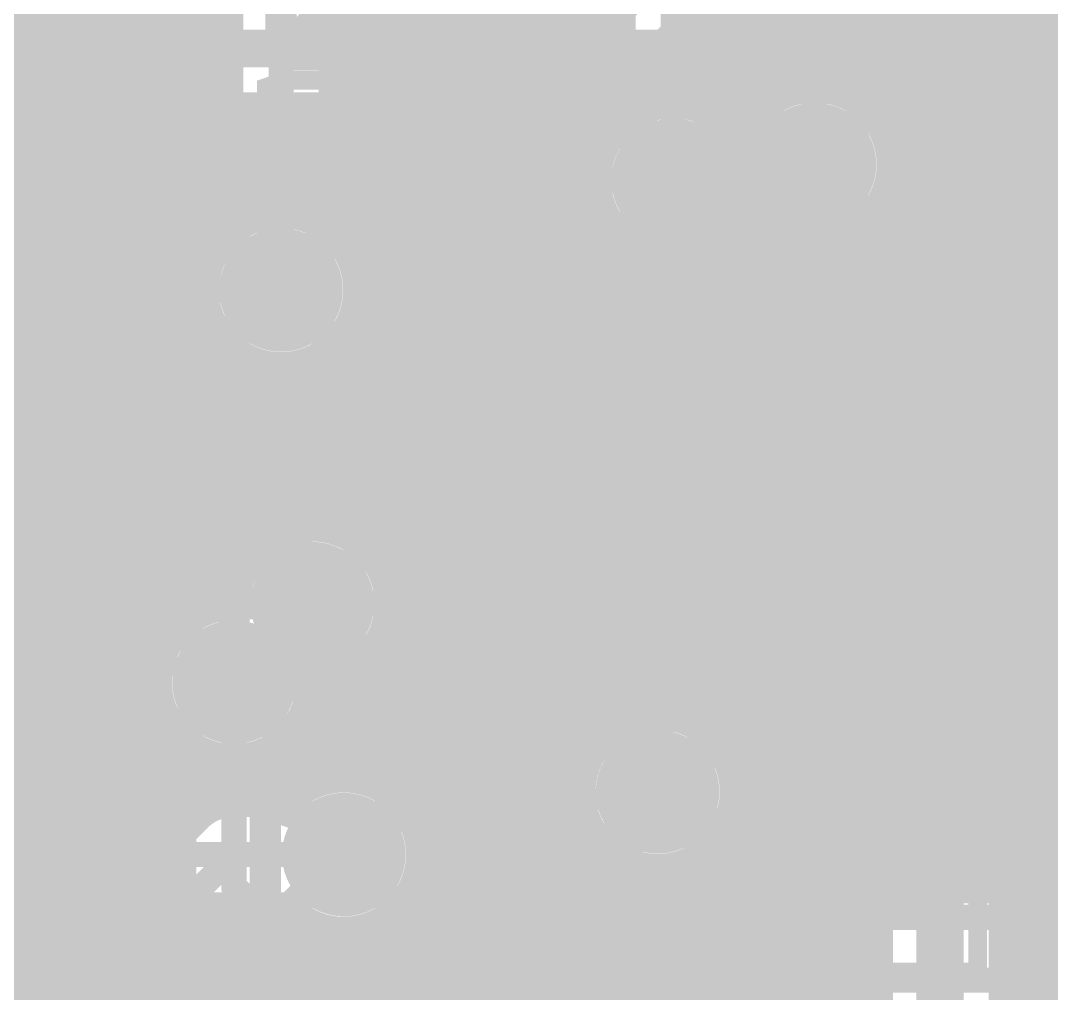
# Model space of a CAD drawing. Extents: x -4 to 136, y -50 to 40.
# Drawn here: x 101.65 to 109.99, y 4.08 to 11.96 of the extents above; entities that cross this region are included whole.
import ezdxf

# ---------------------------------------------------------------- set-up
doc = ezdxf.new("R2010")
doc.units = 0
doc.header["$MEASUREMENT"] = 0
doc.layers.get('0').update_dxf_attribs({"linetype": 'CONTINUOUS'})
for name, color, linetype in [('25-335-0_BOT', 7, 'CONTINUOUS'), ('25-335-0_DRD', 7, 'CONTINUOUS'), ('25-335-0_GND', 6, 'CONTINUOUS'), ('25-335-0_IN1', 4, 'CONTINUOUS'), ('25-335-0_SMT', 5, 'CONTINUOUS'), ('25-335-0_SPT', 10, 'CONTINUOUS'), ('25-335-0_SST', 9, 'CONTINUOUS'), ('25-335-0_TOP', 12, 'CONTINUOUS'), ('THRUHOLE_TAP', 15, 'CONTINUOUS')]:
    doc.layers.add(name, color=color, linetype=linetype)

# ---------------------------------------------------------------- blocks, each defined once
blk = doc.blocks.new('ROUND_40')
at = {"const_width": 0.29972}
blk.add_lwpolyline([(-0.14986, 0, 1), (0.14986, 0, 1)], format="xyb", close=True, dxfattribs=at)
blk = doc.blocks.new('ROUND_60')
at = {"const_width": 0.50038}
blk.add_lwpolyline([(-0.25019, 0, 1), (0.25019, 0, 1)], format="xyb", close=True, dxfattribs=at)
blk = doc.blocks.new('ROUND_63')
at = {"const_width": 0.0635}
blk.add_lwpolyline([(-0.03175, 0, 1), (0.03175, 0, 1)], format="xyb", close=True, dxfattribs=at)
blk = doc.blocks.new('RECTANGLE_2')
blk.add_solid([(0.4826, 0.4064), (0.4826, -0.4064), (-0.4826, 0.4064), (-0.4826, -0.4064)])
blk = doc.blocks.new('RECTANGLE_17')
blk.add_solid([(0.508, 0.635), (0.508, -0.635), (-0.508, 0.635), (-0.508, -0.635)])
blk = doc.blocks.new('ROUND_23')
at = {"const_width": 0.10033}
blk.add_lwpolyline([(-0.050164, 0, 1), (0.050164, 0, 1)], format="xyb", close=True, dxfattribs=at)

msp = doc.modelspace()

# ---------------------------------------------------------------- linework, layer by layer
at = {"layer": '25-335-0_BOT'}
for points, const_width in [([(107.823, 13.335), (106.172, 11.684), (103.378, 11.684), (98.298, 16.764), (98.298, 19.939), (99.187, 20.828), (99.187, 26.289), (98.298, 27.178), (98.298, 31.369), (97.79, 31.877), (95.885, 31.877)], 0.2032), ([(106.68, 21.463), (106.68, 17.8308), (108.077, 16.4338), (108.077, 14.859), (109.093, 13.843), (109.093, 1.143), (112.014, -1.778), (122.555, -1.778)], 0.381), ([(98.9203, 15.52956), (103.06558, 11.38428)], 0.254), ([(108.5723, 13.6271), (108.5723, 11.18362)], 0.254), ([(108.3564, 12.99972), (108.3564, 11.35888)], 0.254), ([(109.6137, 13.00734), (109.6137, 1.3589)], 0.254), ([(109.728, 12.97178), (109.728, 1.2446)], 0.254), ([(109.9566, 12.9667), (109.9566, 1.016)], 0.254), ([(101.727, 12.72286), (101.727, 4.4958)], 0.254), ([(108.1278, 12.78382), (108.1278, 11.42238)], 0.254), ([(107.80268, 12.70508), (106.48188, 11.38428)], 0.254), ([(107.8992, 12.71016), (107.8992, 11.39952)], 0.254), ([(107.6706, 12.57046), (107.6706, 11.27506)], 0.254), ([(101.9556, 12.49426), (101.9556, 4.4958)], 0.254), ([(107.442, 12.34186), (107.442, 11.03884)], 0.254), ([(102.1842, 12.26566), (102.1842, 4.6228)], 0.254), ([(107.2134, 12.11326), (107.2134, 11.23188)], 0.254), ([(102.46106, 11.9888), (95.6818, 11.9888)], 0.254), ([(102.4128, 12.03706), (102.4128, 4.8514)], 0.254), ([(108.5723, 11.9888), (107.0864, 11.9888)], 0.254), ([(111.1123, 11.9888), (109.6137, 11.9888)], 0.254), ([(102.6414, 11.80846), (102.6414, 5.08)], 0.254), ([(106.9848, 11.88466), (106.9848, 11.29538)], 0.254), ([(102.68966, 11.7602), (97.64522, 11.7602)], 0.254), ([(108.5723, 11.7602), (106.8578, 11.7602)], 0.254), ([(111.1123, 11.7602), (109.6137, 11.7602)], 0.254), ([(106.7562, 11.65606), (106.7562, 11.27252)], 0.254), ([(102.87, 11.57986), (102.87, 6.97484)], 0.254), ([(102.91826, 11.5316), (97.9297, 11.5316)], 0.254), ([(108.5723, 11.5316), (106.6292, 11.5316)], 0.254), ([(111.1123, 11.5316), (109.6137, 11.5316)], 0.254), ([(106.5276, 11.42746), (106.5276, 11.14806)], 0.254), ([(103.0986, 11.3538), (103.0986, 7.16788)], 0.254), ([(103.1748, 11.303), (98.02622, 11.303)], 0.254), ([(103.3272, 11.25474), (103.3272, 10.2362)], 0.254), ([(106.172, 11.2522), (103.378, 11.2522)], 0.254), ([(103.5558, 11.2522), (103.5558, 10.3759)], 0.254), ([(103.7844, 11.2522), (103.7844, 10.40892)], 0.254), ([(104.013, 11.2522), (104.013, 10.35558)], 0.254), ([(104.2416, 11.2522), (104.2416, 10.18286)], 0.254), ([(104.4702, 11.2522), (104.4702, 7.6708)], 0.254), ([(104.6988, 11.2522), (104.6988, 5.6642)], 0.254), ([(104.9274, 11.2522), (104.9274, 0.84328)], 0.254), ([(105.156, 11.2522), (105.156, -3.556)], 0.254), ([(105.3846, 11.2522), (105.3846, -3.556)], 0.254), ([(105.6132, 11.2522), (105.6132, -3.556)], 0.254), ([(105.8418, 11.2522), (105.8418, -3.556)], 0.254), ([(106.0704, 11.2522), (106.0704, -3.556)], 0.254), ([(106.299, 11.26998), (106.299, 6.08584)], 0.254), ([(107.70362, 11.303), (106.3752, 11.303)], 0.254), ([(108.5723, 11.303), (108.44784, 11.303)], 0.254), ([(111.1123, 11.303), (109.6137, 11.303)], 0.254), ([(106.4514, 11.0744), (98.0313, 11.0744)], 0.254), ([(107.51312, 11.0744), (107.41406, 11.0744)], 0.254), ([(111.1123, 11.0744), (109.6137, 11.0744)], 0.254), ([(106.32948, 10.8458), (97.94494, 10.8458)], 0.254), ([(111.1123, 10.8458), (109.6137, 10.8458)], 0.254), ([(106.934, 10.668), (107.442, 10.16), (107.442, 6.85292), (106.807, 6.21792), (106.807, 5.715)], 0.2032), ([(106.30662, 10.6172), (97.69856, 10.6172)], 0.254), ([(111.1123, 10.6172), (109.6137, 10.6172)], 0.254), ([(103.59898, 10.3886), (96.5073, 10.3886)], 0.254), ([(106.37012, 10.3886), (103.91648, 10.3886)], 0.254), ([(108.5723, 10.40638), (108.5723, 1.143)], 0.254), ([(108.585, 10.42162), (108.585, 1.2573)], 0.254), ([(111.1123, 10.3886), (109.6137, 10.3886)], 0.254), ([(108.3564, 10.23112), (108.3564, -3.556)], 0.254), ([(103.25608, 10.16), (96.50222, 10.16)], 0.254), ([(106.56062, 10.16), (104.25938, 10.16)], 0.254), ([(106.5276, 10.1854), (106.5276, 6.54812)], 0.254), ([(107.8738, 10.16), (107.8738, 6.85292)], 0.254), ([(108.5723, 10.16), (107.8738, 10.16)], 0.254), ([(107.8992, 10.19048), (107.8992, -3.556)], 0.254), ([(108.1278, 10.16762), (108.1278, -3.556)], 0.254), ([(111.1123, 10.16), (109.6137, 10.16)], 0.254), ([(106.7562, 10.06348), (106.7562, 6.77672)], 0.254), ([(106.95178, 10.03808), (107.0102, 9.97966)], 0.254), ([(106.9848, 10.00506), (106.9848, 7.00532)], 0.254), ([(107.0102, 9.97966), (107.0102, 7.03072)], 0.254), ([(103.14686, 9.9314), (99.14128, 9.9314)], 0.254), ([(107.0102, 9.9314), (104.3686, 9.9314)], 0.254), ([(108.5723, 9.9314), (107.8738, 9.9314)], 0.254), ([(111.1123, 9.9314), (109.6137, 9.9314)], 0.254), ([(103.13416, 9.7028), (99.35718, 9.7028)], 0.254), ([(107.0102, 9.7028), (104.38384, 9.7028)], 0.254), ([(108.5723, 9.7028), (107.8738, 9.7028)], 0.254), ([(111.1123, 9.7028), (109.6137, 9.7028)], 0.254), ([(103.20782, 9.4742), (99.43084, 9.4742)], 0.254), ([(107.0102, 9.4742), (104.31018, 9.4742)], 0.254), ([(108.5723, 9.4742), (107.8738, 9.4742)], 0.254), ([(111.1123, 9.4742), (109.6137, 9.4742)], 0.254), ([(103.3272, 9.31926), (103.3272, 7.23138)], 0.254), ([(104.2416, 9.3726), (104.2416, 7.82574)], 0.254), ([(103.42372, 9.2456), (99.4156, 9.2456)], 0.254), ([(107.0102, 9.2456), (104.09428, 9.2456)], 0.254), ([(108.5723, 9.2456), (107.8738, 9.2456)], 0.254), ([(111.1123, 9.2456), (109.6137, 9.2456)], 0.254), ([(103.5558, 9.1821), (103.5558, 7.6708)], 0.254), ([(103.7844, 9.14908), (103.7844, 7.82574)], 0.254), ([(104.013, 9.20242), (104.013, 7.86892)], 0.254), ([(107.0102, 9.017), (99.30638, 9.017)], 0.254), ([(108.5723, 9.017), (107.8738, 9.017)], 0.254), ([(111.1123, 9.017), (109.6137, 9.017)], 0.254), ([(107.0102, 8.7884), (98.96348, 8.7884)], 0.254), ([(108.5723, 8.7884), (107.8738, 8.7884)], 0.254), ([(111.1123, 8.7884), (109.6137, 8.7884)], 0.254), ([(107.0102, 8.5598), (94.4372, 8.5598)], 0.254), ([(108.5723, 8.5598), (107.8738, 8.5598)], 0.254), ([(111.1123, 8.5598), (109.6137, 8.5598)], 0.254), ([(107.0102, 8.3312), (94.5769, 8.3312)], 0.254), ([(108.5723, 8.3312), (107.8738, 8.3312)], 0.254), ([(111.1123, 8.3312), (109.6137, 8.3312)], 0.254), ([(107.0102, 8.1026), (94.60992, 8.1026)], 0.254), ([(108.5723, 8.1026), (107.8738, 8.1026)], 0.254), ([(111.1123, 8.1026), (109.6137, 8.1026)], 0.254), ([(107.0102, 7.874), (94.55658, 7.874)], 0.254), ([(108.5723, 7.874), (107.8738, 7.874)], 0.254), ([(111.1123, 7.874), (109.6137, 7.874)], 0.254), ([(103.5304, 7.6454), (94.38386, 7.6454)], 0.254), ([(107.0102, 7.6454), (104.49306, 7.6454)], 0.254), ([(108.5723, 7.6454), (107.8738, 7.6454)], 0.254), ([(111.1123, 7.6454), (109.6137, 7.6454)], 0.254), ([(103.40848, 7.4168), (93.2307, 7.4168)], 0.254), ([(107.0102, 7.4168), (104.61752, 7.4168)], 0.254), ([(108.5723, 7.4168), (107.8738, 7.4168)], 0.254), ([(111.1123, 7.4168), (109.6137, 7.4168)], 0.254), ([(103.14178, 7.1882), (95.6818, 7.1882)], 0.254), ([(107.0102, 7.1882), (104.64038, 7.1882)], 0.254), ([(108.5723, 7.1882), (107.8738, 7.1882)], 0.254), ([(111.1123, 7.1882), (109.6137, 7.1882)], 0.254), ([(107.0102, 7.03072), (106.50728, 6.5278)], 0.254), ([(102.8573, 6.9596), (95.83674, 6.9596)], 0.254), ([(106.93654, 6.9596), (104.57688, 6.9596)], 0.254), ([(108.5723, 6.9596), (107.8738, 6.9596)], 0.254), ([(111.1123, 6.9596), (109.6137, 6.9596)], 0.254), ([(104.4702, 6.80466), (104.4702, 5.8039)], 0.254), ([(102.76078, 6.731), (95.87992, 6.731)], 0.254), ([(106.70794, 6.731), (104.38384, 6.731)], 0.254), ([(108.5723, 6.731), (107.85602, 6.731)], 0.254), ([(111.1123, 6.731), (109.6137, 6.731)], 0.254), ([(104.2416, 6.65226), (104.2416, 5.83692)], 0.254), ([(104.013, 6.60908), (104.013, 5.78358)], 0.254), ([(107.7468, 6.54812), (107.3023, 6.10362)], 0.254), ([(102.7557, 6.5024), (95.83674, 6.5024)], 0.254), ([(106.48188, 6.5024), (104.0003, 6.5024)], 0.254), ([(107.6706, 6.46938), (107.6706, -3.556)], 0.254), ([(108.5723, 6.5024), (107.70108, 6.5024)], 0.254), ([(111.1123, 6.5024), (109.6137, 6.5024)], 0.254), ([(102.84206, 6.2738), (100.2792, 6.2738)], 0.254), ([(102.87, 6.23062), (102.87, 5.3086)], 0.254), ([(106.37774, 6.2738), (103.91394, 6.2738)], 0.254), ([(106.3752, 6.21792), (106.3752, 6.1722)], 0.254), ([(107.442, 6.24078), (107.442, -3.556)], 0.254), ([(108.5723, 6.2738), (107.47248, 6.2738)], 0.254), ([(111.1123, 6.2738), (109.6137, 6.2738)], 0.254), ([(103.7844, 6.1214), (103.7844, 5.6388)], 0.254), ([(103.0859, 6.0452), (100.4189, 6.0452)], 0.254), ([(103.0986, 6.04012), (103.0986, 5.53466)], 0.254), ([(103.3272, 5.97662), (103.3272, 5.63626)], 0.254), ([(103.5558, 5.99948), (103.5558, 5.6388)], 0.254), ([(106.27106, 6.0452), (103.66756, 6.0452)], 0.254), ([(108.5723, 6.0452), (107.34294, 6.0452)], 0.254), ([(111.1123, 6.0452), (109.6137, 6.0452)], 0.254), ([(104.10698, 5.8166), (100.45192, 5.8166)], 0.254), ([(106.1847, 5.8166), (104.42448, 5.8166)], 0.254), ([(108.5723, 5.8166), (107.4293, 5.8166)], 0.254), ([(111.1123, 5.8166), (109.6137, 5.8166)], 0.254), ([(103.80726, 5.6388), (103.378, 5.6388)], 0.254), ([(103.1748, 5.588), (100.39858, 5.588)], 0.254), ([(106.18978, 5.588), (104.76738, 5.588)], 0.254), ([(108.5723, 5.588), (107.42422, 5.588)], 0.254), ([(111.1123, 5.588), (109.6137, 5.588)], 0.254), ([(103.0732, 5.5118), (102.05466, 4.4958)], 0.254), ([(102.91826, 5.3594), (100.22586, 5.3594)], 0.254), ([(106.2863, 5.3594), (104.8766, 5.3594)], 0.254), ([(106.299, 5.34162), (106.299, -3.556)], 0.254), ([(108.5723, 5.3594), (107.3277, 5.3594)], 0.254), ([(111.1123, 5.3594), (109.6137, 5.3594)], 0.254), ([(107.2134, 5.2324), (107.2134, -3.556)], 0.254), ([(102.68966, 5.1308), (94.93758, 5.1308)], 0.254), ([(104.267, 5.207), (103.378, 5.207), (102.235, 4.064), (98.044, 4.064), (96.774, 2.794), (96.774, 2.54)], 0.2032), ([(106.57078, 5.1308), (104.89184, 5.1308)], 0.254), ([(106.5276, 5.15112), (106.5276, -3.556)], 0.254), ([(108.5723, 5.1308), (107.04322, 5.1308)], 0.254), ([(111.02848, 5.1308), (109.6137, 5.1308)], 0.254), ([(106.7562, 5.08762), (106.7562, -3.556)], 0.254), ([(106.9848, 5.11048), (106.9848, -3.556)], 0.254), ([(102.46106, 4.9022), (94.99092, 4.9022)], 0.254), ([(108.5723, 4.9022), (104.81818, 4.9022)], 0.254), ([(111.00562, 4.9022), (109.6137, 4.9022)], 0.254), ([(103.5558, 4.7752), (102.54488, 3.76428)], 0.254), ([(103.80726, 4.7752), (103.5558, 4.7752)], 0.254), ([(103.5558, 4.77266), (103.5558, 3.77952)], 0.254), ([(103.7844, 4.7752), (103.7844, 3.65506)], 0.254), ([(104.6988, 4.74726), (104.6988, 2.4638)], 0.254), ([(102.23246, 4.6736), (95.123, 4.6736)], 0.254), ([(103.93172, 4.6736), (103.4542, 4.6736)], 0.254), ([(104.013, 4.63042), (104.013, 3.1496)], 0.254), ([(108.5723, 4.6736), (104.60228, 4.6736)], 0.254), ([(111.06912, 4.6736), (109.6137, 4.6736)], 0.254), ([(104.2416, 4.57708), (104.2416, 2.921)], 0.254), ([(104.4702, 4.6101), (104.4702, 2.6924)], 0.254), ([(102.05466, 4.4958), (98.044, 4.4958)], 0.254), ([(103.3272, 4.54406), (103.3272, 3.80238)], 0.254), ([(108.5723, 4.445), (103.2256, 4.445)], 0.254), ([(111.1123, 4.445), (109.6137, 4.445)], 0.254), ([(103.0986, 4.31546), (103.0986, 3.73888)], 0.254), ([(108.5723, 4.2164), (102.997, 4.2164)], 0.254), ([(111.1123, 4.2164), (109.6137, 4.2164)], 0.254), ([(102.87, 4.08686), (102.87, 3.54584)], 0.254), ([(108.5723, 3.9878), (102.7684, 3.9878)], 0.254), ([(111.1123, 3.9878), (109.6137, 3.9878)], 0.254)]:
    msp.add_lwpolyline(points, dxfattribs=dict(at, const_width=const_width))
at = {"layer": '25-335-0_BOT', "const_width": 0.254}
for points in [[(108.077, 11.42492, 0.3267059), (107.47756, 10.9855)], [(108.5723, 11.18362, 0.2303247), (108.077, 11.42456)], [(103.0732, 11.3792, 0.1989124), (103.378, 11.25295)], [(106.172, 11.2522, 0.1989115), (106.47733, 11.37867)], [(106.172, 11.2522, 0.1989115), (106.47733, 11.37867)], [(106.934, 11.29792, 0.4142136), (106.30408, 10.668)], [(106.934, 11.29792, 0.4142136), (106.30408, 10.668)], [(107.47756, 10.9855, 0.2665947), (106.934, 11.29749)], [(107.47756, 10.9855, 0.2665947), (106.934, 11.29749)], [(106.30408, 10.668, 0.4142136), (106.934, 10.03808)], [(106.30408, 10.668, 0.4142136), (106.934, 10.03808)], [(103.759, 10.40892, 0.4142136), (103.12908, 9.779)], [(104.38892, 9.779, 0.4142136), (103.759, 10.40892)], [(108.077, 10.16508, 0.2303238), (108.57258, 10.40616)], [(107.87126, 10.1981, 0.0831731), (108.077, 10.16364)], [(107.8738, 10.16, 0.0221341), (107.87211, 10.19817)], [(107.8738, 10.16, 0.0221341), (107.87211, 10.19817)], [(103.12908, 9.779, 0.4142136), (103.759, 9.14908)], [(103.759, 9.14908, 0.4142136), (104.38892, 9.779)], [(104.013, 7.86892, 0.4142136), (103.38308, 7.239)], [(104.64292, 7.239, 0.4142136), (104.013, 7.86892)], [(103.378, 7.23392, 0.4142136), (102.74808, 6.604)], [(104.013, 6.60908, 0.4142136), (104.64292, 7.239)], [(107.7468, 6.54812, 0.1989124), (107.87305, 6.85292)], [(102.74808, 6.604, 0.4142136), (103.378, 5.97408)], [(103.378, 5.97408, 0.4142136), (104.00792, 6.604)], [(106.5022, 6.52272, 0.1989124), (106.37595, 6.21792)], [(106.5022, 6.52272, 0.1989124), (106.37595, 6.21792)], [(106.3752, 6.1722, 0.2063465), (106.17813, 5.715)], [(107.43692, 5.715, 0.1678734), (107.30258, 6.10384)], [(104.267, 5.83692, 0.2070678), (103.80784, 5.63825)], [(104.267, 5.83692, 0.2070678), (103.80784, 5.63825)], [(104.89692, 5.207, 0.4142136), (104.267, 5.83692)], [(104.89692, 5.207, 0.4142136), (104.267, 5.83692)], [(106.17708, 5.715, 0.4142136), (106.807, 5.08508)], [(106.807, 5.08508, 0.4142136), (107.43692, 5.715)], [(103.378, 5.6388, 0.1989132), (103.07267, 5.51233)], [(104.267, 4.57708, 0.4142136), (104.89692, 5.207)], [(104.267, 4.57708, 0.4142136), (104.89692, 5.207)], [(103.80726, 4.7752, 0.2070673), (104.267, 4.57628)], [(103.80726, 4.7752, 0.2070673), (104.267, 4.57628)]]:
    msp.add_lwpolyline(points, format="xyb", dxfattribs=at)
at = {"layer": '25-335-0_DRD', "const_width": 0.254}
for points in [[(103.759, 12.954), (103.759, 11.684)], [(105.029, 12.954), (103.759, 11.684)], [(105.029, 11.684), (103.759, 12.954)], [(105.029, 11.684), (105.029, 12.954)], [(103.759, 11.684), (105.029, 11.684)], [(107.442, 11.43), (107.442, 10.16)], [(108.712, 11.43), (107.442, 11.43)], [(108.712, 11.43), (107.442, 10.16)], [(108.712, 10.16), (107.442, 11.43)], [(108.712, 10.16), (108.712, 11.43)], [(106.299, 11.303), (106.299, 10.033)], [(107.569, 11.303), (106.299, 11.303)], [(107.569, 11.303), (106.299, 10.033)], [(107.569, 10.033), (106.299, 11.303)], [(106.299, 11.303), (106.299, 10.033)], [(107.569, 11.303), (106.299, 11.303)], [(107.569, 11.303), (106.299, 10.033)], [(107.569, 10.033), (106.299, 11.303)], [(107.569, 10.033), (107.569, 11.303)], [(107.569, 10.033), (107.569, 11.303)], [(103.124, 10.414), (103.124, 9.144)], [(104.394, 10.414), (103.124, 10.414)], [(104.394, 10.414), (103.124, 9.144)], [(104.394, 9.144), (103.124, 10.414)], [(104.394, 9.144), (104.394, 10.414)], [(105.918, 10.287), (105.918, 9.017)], [(107.188, 10.287), (105.918, 10.287)], [(107.188, 10.287), (105.918, 9.017)], [(107.188, 9.017), (105.918, 10.287)], [(105.918, 10.287), (105.918, 9.017)], [(107.188, 10.287), (105.918, 10.287)], [(107.188, 10.287), (105.918, 9.017)], [(107.188, 9.017), (105.918, 10.287)], [(105.918, 10.287), (105.918, 9.017)], [(107.188, 10.287), (105.918, 10.287)], [(107.188, 10.287), (105.918, 9.017)], [(107.188, 9.017), (105.918, 10.287)], [(107.188, 9.017), (107.188, 10.287)], [(107.188, 9.017), (107.188, 10.287)], [(107.188, 9.017), (107.188, 10.287)], [(107.442, 10.16), (108.712, 10.16)], [(106.299, 10.033), (107.569, 10.033)], [(106.299, 10.033), (107.569, 10.033)], [(103.124, 9.144), (104.394, 9.144)], [(105.918, 9.017), (107.188, 9.017)], [(105.918, 9.017), (107.188, 9.017)], [(105.918, 9.017), (107.188, 9.017)], [(102.616, 8.8138), (102.616, 7.5438)], [(103.886, 8.8138), (102.616, 8.8138)], [(103.886, 8.8138), (102.616, 7.5438)], [(103.886, 7.5438), (102.616, 8.8138)], [(103.886, 7.5438), (103.886, 8.8138)], [(103.378, 7.874), (103.378, 6.604)], [(104.648, 7.874), (103.378, 7.874)], [(104.648, 7.874), (103.378, 6.604)], [(104.648, 6.604), (103.378, 7.874)], [(104.648, 6.604), (104.648, 7.874)], [(102.616, 7.5438), (103.886, 7.5438)], [(102.743, 7.239), (102.743, 5.969)], [(104.013, 7.239), (102.743, 7.239)], [(104.013, 7.239), (102.743, 5.969)], [(104.013, 5.969), (102.743, 7.239)], [(104.013, 5.969), (104.013, 7.239)], [(103.378, 6.604), (104.648, 6.604)], [(106.172, 6.35), (106.172, 5.08)], [(107.442, 6.35), (106.172, 6.35)], [(107.442, 6.35), (106.172, 5.08)], [(107.442, 5.08), (106.172, 6.35)], [(107.442, 5.08), (107.442, 6.35)], [(102.743, 5.969), (104.013, 5.969)], [(103.632, 5.842), (103.632, 4.572)], [(104.902, 5.842), (103.632, 5.842)], [(104.902, 5.842), (103.632, 4.572)], [(104.902, 4.572), (103.632, 5.842)], [(103.632, 5.842), (103.632, 4.572)], [(104.902, 5.842), (103.632, 5.842)], [(104.902, 5.842), (103.632, 4.572)], [(104.902, 4.572), (103.632, 5.842)], [(104.902, 4.572), (104.902, 5.842)], [(104.902, 4.572), (104.902, 5.842)], [(106.172, 5.08), (107.442, 5.08)], [(103.632, 4.572), (104.902, 4.572)], [(103.632, 4.572), (104.902, 4.572)]]:
    msp.add_lwpolyline(points, dxfattribs=at)
at = {"layer": '25-335-0_IN1'}
for points, const_width in [([(119.7991, 27.96032), (119.7991, 27.5971), (119.507, 27.305), (119.507, 13.843), (110.363, 4.699), (104.775, 4.699), (104.267, 5.207)], 0.2032), ([(101.727, 26.6446), (101.727, 7.6708)], 0.254), ([(95.758, 16.637), (96.52, 15.875), (96.52, 9.144), (98.425, 7.239), (104.013, 7.239)], 0.2032), ([(106.299, 16.40586), (106.299, 6.08584)], 0.254), ([(107.061, 16.383), (107.061, 16.256), (106.934, 16.129), (106.934, 10.668)], 0.2032), ([(106.0704, 16.17726), (106.0704, 5.1308)], 0.254), ([(106.5022, 16.0909), (106.5022, 11.1252)], 0.254), ([(105.8418, 15.94866), (105.8418, 5.1308)], 0.254), ([(105.6132, 15.72006), (105.6132, 5.1308)], 0.254), ([(105.3846, 15.49146), (105.3846, 5.1308)], 0.254), ([(105.156, 15.26286), (105.156, 5.1308)], 0.254), ([(101.9556, 15.0114), (101.9556, 7.6708)], 0.254), ([(102.87, 14.99108), (102.87, 7.6708)], 0.254), ([(102.6414, 14.93012), (102.6414, 7.6708)], 0.254), ([(102.1842, 14.88948), (102.1842, 7.6708)], 0.254), ([(102.4128, 14.86662), (102.4128, 7.6708)], 0.254), ([(103.0986, 14.88186), (103.0986, 7.6708)], 0.254), ([(103.759, 9.779), (103.759, 14.859)], 0.2032), ([(103.3272, 14.39926), (103.3272, 10.2362)], 0.254), ([(103.3272, 14.39926), (103.3272, 10.2362)], 0.254), ([(108.585, 14.24686), (108.585, 11.16584)], 0.254), ([(108.8136, 14.01826), (108.8136, 5.1308)], 0.254), ([(109.0422, 13.78966), (109.0422, 5.1308)], 0.254), ([(108.077, 10.795), (108.077, 13.081), (107.823, 13.335)], 0.2032), ([(109.2708, 13.35278), (109.2708, 5.1308)], 0.254), ([(108.5088, 13.081), (108.5088, 11.2522)], 0.254), ([(109.4994, 13.0683), (109.4994, 5.1308)], 0.254), ([(109.728, 12.97178), (109.728, 5.1308)], 0.254), ([(109.9566, 12.9667), (109.9566, 5.1308)], 0.254), ([(103.3272, 11.9888), (99.2378, 11.9888)], 0.254), ([(104.9274, 11.98372), (104.9274, 5.1562)], 0.254), ([(106.5022, 11.9888), (104.92994, 11.9888)], 0.254), ([(112.11306, 11.9888), (108.5088, 11.9888)], 0.254), ([(103.3272, 11.7602), (99.2378, 11.7602)], 0.254), ([(104.1908, 11.7221), (104.1908, 10.2362)], 0.254), ([(106.5022, 11.7602), (104.68356, 11.7602)], 0.254), ([(104.6988, 11.76782), (104.6988, 5.6642)], 0.254), ([(112.3569, 11.7602), (108.5088, 11.7602)], 0.254), ([(104.2416, 11.70686), (104.2416, 10.18286)], 0.254), ([(104.4702, 11.69416), (104.4702, 7.6708)], 0.254), ([(103.3272, 11.5316), (99.2378, 11.5316)], 0.254), ([(106.5022, 11.5316), (104.1908, 11.5316)], 0.254), ([(112.2426, 11.5316), (108.5088, 11.5316)], 0.254), ([(103.3272, 11.303), (99.2378, 11.303)], 0.254), ([(106.5022, 11.303), (104.1908, 11.303)], 0.254), ([(112.07242, 11.303), (108.5088, 11.303)], 0.254), ([(103.3272, 11.0744), (99.2378, 11.0744)], 0.254), ([(106.4514, 11.0744), (104.1908, 11.0744)], 0.254), ([(112.01908, 11.0744), (108.64088, 11.0744)], 0.254), ([(103.3272, 10.8458), (99.2378, 10.8458)], 0.254), ([(106.32948, 10.8458), (104.1908, 10.8458)], 0.254), ([(112.0521, 10.8458), (108.70438, 10.8458)], 0.254), ([(103.3272, 10.6172), (99.2378, 10.6172)], 0.254), ([(106.30662, 10.6172), (104.1908, 10.6172)], 0.254), ([(112.18926, 10.6172), (108.68152, 10.6172)], 0.254), ([(103.3272, 10.3886), (99.2378, 10.3886)], 0.254), ([(106.37012, 10.3886), (104.1908, 10.3886)], 0.254), ([(107.5944, 10.3886), (107.49788, 10.3886)], 0.254), ([(115.44046, 10.3886), (108.55706, 10.3886)], 0.254), ([(108.585, 10.42162), (108.585, 5.1308)], 0.254), ([(107.6706, 10.3124), (107.6706, 5.1308)], 0.254), ([(107.442, 10.29462), (107.442, 5.1308)], 0.254), ([(108.3564, 10.23112), (108.3564, 5.1308)], 0.254), ([(103.25608, 10.16), (99.2378, 10.16)], 0.254), ([(106.56062, 10.16), (104.25938, 10.16)], 0.254), ([(106.5276, 10.1854), (106.5276, 6.27888)], 0.254), ([(115.21186, 10.16), (107.30484, 10.16)], 0.254), ([(107.8992, 10.19048), (107.8992, 5.1308)], 0.254), ([(108.1278, 10.16762), (108.1278, 5.1308)], 0.254), ([(106.7562, 10.06348), (106.7562, 6.34238)], 0.254), ([(107.2134, 10.10412), (107.2134, 6.19506)], 0.254), ([(106.9848, 10.04062), (106.9848, 6.31952)], 0.254), ([(103.14686, 9.9314), (99.2378, 9.9314)], 0.254), ([(114.98326, 9.9314), (104.3686, 9.9314)], 0.254), ([(103.13416, 9.7028), (99.35718, 9.7028)], 0.254), ([(114.75466, 9.7028), (104.38384, 9.7028)], 0.254), ([(103.20782, 9.4742), (99.43084, 9.4742)], 0.254), ([(114.52606, 9.4742), (104.31018, 9.4742)], 0.254), ([(103.3272, 9.31926), (103.3272, 7.6708)], 0.254), ([(104.2416, 9.3726), (104.2416, 7.82574)], 0.254), ([(103.42372, 9.2456), (99.4156, 9.2456)], 0.254), ([(114.29746, 9.2456), (104.09428, 9.2456)], 0.254), ([(103.5558, 9.1821), (103.5558, 7.6708)], 0.254), ([(103.7844, 9.14908), (103.7844, 7.82574)], 0.254), ([(104.013, 9.20242), (104.013, 7.86892)], 0.254), ([(114.06886, 9.017), (99.30638, 9.017)], 0.254), ([(113.84026, 8.7884), (98.96348, 8.7884)], 0.254), ([(113.61166, 8.5598), (97.7138, 8.5598)], 0.254), ([(113.38306, 8.3312), (97.9424, 8.3312)], 0.254), ([(113.15446, 8.1026), (98.171, 8.1026)], 0.254), ([(112.92586, 7.874), (98.3996, 7.874)], 0.254), ([(103.55326, 7.6708), (98.6028, 7.6708)], 0.254), ([(112.69726, 7.6454), (104.49306, 7.6454)], 0.254), ([(112.46866, 7.4168), (104.61752, 7.4168)], 0.254), ([(112.24006, 7.1882), (104.64038, 7.1882)], 0.254), ([(112.01146, 6.9596), (104.57688, 6.9596)], 0.254), ([(102.7811, 6.8072), (98.425, 6.8072)], 0.254), ([(101.727, 6.8072), (101.727, 2.0066)], 0.254), ([(101.9556, 6.8072), (101.9556, 1.778)], 0.254), ([(102.1842, 6.8072), (102.1842, 1.5494)], 0.254), ([(102.4128, 6.8072), (102.4128, 1.3208)], 0.254), ([(102.6414, 6.8072), (102.6414, 1.4097)], 0.254), ([(104.4702, 6.80466), (104.4702, 5.8039)], 0.254), ([(102.76078, 6.731), (95.87992, 6.731)], 0.254), ([(111.78286, 6.731), (104.38384, 6.731)], 0.254), ([(104.2416, 6.65226), (104.2416, 5.83692)], 0.254), ([(115.951, 4.572), (115.57, 4.191), (104.14, 4.191), (103.378, 4.953), (103.378, 6.604)], 0.2032), ([(104.013, 6.60908), (104.013, 5.78358)], 0.254), ([(102.7557, 6.5024), (95.83674, 6.5024)], 0.254), ([(111.55426, 6.5024), (104.0003, 6.5024)], 0.254), ([(102.84206, 6.2738), (100.2792, 6.2738)], 0.254), ([(102.87, 6.23062), (102.87, 3.54584)], 0.254), ([(106.5149, 6.2738), (103.91394, 6.2738)], 0.254), ([(111.32566, 6.2738), (107.09656, 6.2738)], 0.254), ([(102.9462, 6.14426), (102.9462, 4.953)], 0.254), ([(103.8098, 6.14426), (103.8098, 5.6388)], 0.254), ([(102.9462, 6.0452), (100.4189, 6.0452)], 0.254), ([(106.27106, 6.0452), (103.8098, 6.0452)], 0.254), ([(111.09706, 6.0452), (107.34294, 6.0452)], 0.254), ([(102.9462, 5.8166), (100.45192, 5.8166)], 0.254), ([(104.10698, 5.8166), (103.8098, 5.8166)], 0.254), ([(106.1847, 5.8166), (104.42448, 5.8166)], 0.254), ([(110.86846, 5.8166), (107.4293, 5.8166)], 0.254), ([(102.9462, 5.588), (100.39858, 5.588)], 0.254), ([(106.18978, 5.588), (104.76738, 5.588)], 0.254), ([(110.63986, 5.588), (107.42422, 5.588)], 0.254), ([(102.9462, 5.3594), (100.2538, 5.3594)], 0.254), ([(106.2863, 5.3594), (104.8766, 5.3594)], 0.254), ([(106.299, 5.34162), (106.299, 5.1308)], 0.254), ([(110.41126, 5.3594), (107.3277, 5.3594)], 0.254), ([(107.2134, 5.2324), (107.2134, 5.1308)], 0.254), ([(102.9462, 5.1308), (100.2538, 5.1308)], 0.254), ([(104.89692, 5.18668), (104.9528, 5.1308)], 0.254), ([(106.57078, 5.1308), (104.9528, 5.1308)], 0.254), ([(106.57078, 5.1308), (104.9528, 5.1308)], 0.254), ([(106.5276, 5.15112), (106.5276, 5.1308)], 0.254), ([(110.18266, 5.1308), (107.04322, 5.1308)], 0.254), ([(102.94874, 4.9022), (100.2538, 4.9022)], 0.254), ([(103.0478, 4.6736), (100.2538, 4.6736)], 0.254), ([(103.0732, 4.6482), (103.82758, 3.89128)], 0.254), ([(103.0986, 4.62026), (103.0986, 3.73888)], 0.254), ([(103.27386, 4.445), (100.2538, 4.445)], 0.254), ([(103.3272, 4.39166), (103.3272, 3.80238)], 0.254), ([(103.50246, 4.2164), (100.2538, 4.2164)], 0.254), ([(103.5558, 4.16306), (103.5558, 3.77952)], 0.254), ([(103.73106, 3.9878), (100.2538, 3.9878)], 0.254)]:
    msp.add_lwpolyline(points, dxfattribs=dict(at, const_width=const_width))
at = {"layer": '25-335-0_IN1', "const_width": 0.254}
for points in [[(104.394, 11.68908, 0.4142136), (105.02392, 12.319)], [(104.1908, 11.7221, 0.0822145), (104.394, 11.68846)], [(108.70692, 10.795, 0.2063464), (108.50952, 11.25296)], [(106.5022, 11.1252, 0.2063465), (106.30513, 10.668)], [(106.5022, 11.1252, 0.2063465), (106.30513, 10.668)], [(108.077, 10.16508, 0.4142136), (108.70692, 10.795)], [(106.30408, 10.668, 0.4142136), (106.934, 10.03808)], [(106.30408, 10.668, 0.4142136), (106.934, 10.03808)], [(106.934, 10.03808, 0.3256429), (107.53344, 10.47496)], [(106.934, 10.03808, 0.3256429), (107.53344, 10.47496)], [(107.53344, 10.47496, 0.2656639), (108.077, 10.16422)], [(103.3272, 10.2362, 0.2063465), (103.13013, 9.779)], [(104.38892, 9.779, 0.2063464), (104.19152, 10.23696)], [(103.12908, 9.779, 0.4142136), (103.759, 9.14908)], [(103.759, 9.14908, 0.4142136), (104.38892, 9.779)], [(104.013, 7.86892, 0.2070678), (103.55384, 7.67025)], [(104.64292, 7.239, 0.4142136), (104.013, 7.86892)], [(104.013, 6.60908, 0.4142136), (104.64292, 7.239)], [(102.7811, 6.8072, 0.0822145), (102.74746, 6.604)], [(102.74808, 6.604, 0.2070672), (102.94675, 6.14484)], [(103.8098, 6.14426, 0.2070673), (104.00872, 6.604)], [(106.807, 6.34492, 0.4142136), (106.17708, 5.715)], [(107.43692, 5.715, 0.4142136), (106.807, 6.34492)], [(104.267, 5.83692, 0.206347), (103.80904, 5.63952)], [(104.267, 5.83692, 0.206347), (103.80904, 5.63952)], [(104.89692, 5.207, 0.4142136), (104.267, 5.83692)], [(104.89692, 5.207, 0.4142136), (104.267, 5.83692)], [(106.17708, 5.715, 0.3056554), (106.57078, 5.1308)], [(107.04322, 5.1308, 0.3056551), (107.43692, 5.715)], [(102.9462, 4.953, 0.1989124), (103.07267, 4.64767)], [(102.9462, 4.953, 0.1989124), (103.07267, 4.64767)]]:
    msp.add_lwpolyline(points, format="xyb", dxfattribs=at)
at = {"layer": '25-335-0_SST', "const_width": 0.1524}
for points in [[(103.378, 7.239), (107.442, 7.239), (107.442, 11.811), (105.664, 11.811), (105.41, 11.557), (105.156, 11.811), (103.378, 11.811), (103.378, 7.239)], [(101.727, 10.69594), (101.61016, 10.86612), (101.5492, 11.03376), (101.5492, 11.37412), (101.61016, 11.54176), (101.727, 11.71194), (101.84638, 11.71194), (101.96576, 11.54176), (102.02418, 11.37412), (102.02418, 11.03376), (101.96576, 10.86612), (101.84638, 10.69594), (101.727, 10.69594)], [(102.5652, 10.69594), (102.44836, 10.86612), (102.3874, 11.03376), (102.3874, 11.37412), (102.44836, 11.54176), (102.5652, 11.71194), (102.68458, 11.71194), (102.80396, 11.54176), (102.86238, 11.37412), (102.86238, 11.03376), (102.80396, 10.86612), (102.68458, 10.69594), (102.5652, 10.69594)], [(103.8098, 11.47826), (103.63962, 11.41984), (103.63962, 11.18108), (103.8098, 11.12266), (103.97998, 11.00328), (104.48798, 11.00328), (104.65562, 11.06424), (104.65562, 11.41984), (104.48798, 11.47826), (103.8098, 11.47826)], [(106.7054, 11.48334), (106.7054, 11.12774), (106.87558, 11.00836), (107.04576, 11.00836), (107.2134, 11.12774), (107.2134, 11.48334), (106.1974, 11.48334)], [(103.97998, 11.24204), (103.63962, 11.00328)], [(106.7054, 11.18616), (106.1974, 11.00836)], [(103.8098, 10.64006), (103.63962, 10.58164), (103.63962, 10.22604), (103.8098, 10.16508), (104.14762, 10.16508), (104.3178, 10.28446), (104.3178, 10.64006), (104.65562, 10.64006), (104.65562, 10.16508)], [(106.7054, 10.23112), (106.7054, 10.58672), (106.87558, 10.64514), (107.04576, 10.64514), (107.2134, 10.58672), (107.2134, 10.23112), (107.04576, 10.17016), (106.87558, 10.17016), (106.1974, 10.40892)], [(101.4095, 10.3505), (101.4095, 7.4295), (103.0478, 7.4295), (103.0478, 10.3505), (101.4095, 10.3505)], [(107.7595, 10.3505), (107.7595, 7.4295), (109.3978, 7.4295), (109.3978, 10.3505), (107.7595, 10.3505)], [(109.6645, 10.3505), (109.6645, 7.4295), (111.3028, 7.4295), (111.3028, 10.3505), (109.6645, 10.3505)], [(106.7054, 9.39292), (106.87558, 9.33196), (107.04576, 9.33196), (107.2134, 9.39292), (107.2134, 9.74852), (107.04576, 9.80694), (106.87558, 9.80694), (106.7054, 9.74852), (106.7054, 9.39292), (106.53776, 9.33196), (106.36758, 9.33196), (106.1974, 9.39292), (106.1974, 9.74852), (106.36758, 9.80694), (106.53776, 9.80694), (106.7054, 9.74852)], [(107.7595, 7.1755), (107.7595, 4.2545), (109.3978, 4.2545), (109.3978, 7.1755), (107.7595, 7.1755)], [(109.6645, 7.1755), (109.6645, 4.2545), (111.3028, 4.2545), (111.3028, 7.1755), (109.6645, 7.1755)], [(98.933, 2.159), (102.997, 2.159), (102.997, 6.731), (101.219, 6.731), (100.965, 6.477), (100.711, 6.731), (98.933, 6.731), (98.933, 2.159)], [(103.378, 2.159), (107.442, 2.159), (107.442, 6.731), (105.664, 6.731), (105.41, 6.477), (105.156, 6.731), (103.378, 6.731), (103.378, 2.159)], [(103.8098, 6.52526), (103.63962, 6.46684), (103.63962, 6.22808), (103.8098, 6.16966), (103.97998, 6.05028), (104.48798, 6.05028), (104.65562, 6.11124), (104.65562, 6.46684), (104.48798, 6.52526), (103.8098, 6.52526)], [(106.7054, 6.53034), (106.7054, 6.17474), (106.87558, 6.05536), (107.04576, 6.05536), (107.2134, 6.17474), (107.2134, 6.53034), (106.1974, 6.53034)], [(103.97998, 6.28904), (103.63962, 6.05028)], [(106.7054, 6.23316), (106.1974, 6.05536)], [(103.63962, 5.56768), (104.65562, 5.21208), (104.65562, 5.68706)], [(106.36758, 5.69214), (106.1974, 5.57276), (106.1974, 5.33654), (106.36758, 5.21716), (106.53776, 5.21716), (106.87558, 5.45592), (107.2134, 5.21716), (107.2134, 5.69214)], [(106.1974, 4.73456), (107.2134, 4.37896), (107.2134, 4.85394)]]:
    msp.add_lwpolyline(points, dxfattribs=at)
at = {"layer": '25-335-0_TOP'}
for points, const_width in [([(97.409, 11.176), (97.663, 11.43), (100.838, 11.43), (101.092, 11.684), (113.538, 11.684), (114.3, 12.446), (122.174, 12.446), (122.174, 13.462)], 0.2032), ([(103.378, 6.604), (102.616, 7.366), (98.679, 7.366), (97.536, 8.509), (96.393, 8.509), (94.742, 10.16), (66.167, 10.16), (65.659, 10.668), (65.659, 12.319), (65.278, 12.7), (62.611, 12.7), (62.23, 13.081), (60.706, 13.081), (60.452, 12.827), (53.34, 12.827), (53.086, 13.081)], 0.2032), ([(104.394, 8.382), (104.394, 10.414), (103.886, 10.922), (98.552, 10.922), (98.044, 10.414), (96.012, 10.414), (95.885, 10.287)], 0.2032), ([(108.585, 9.6012), (108.585, 10.287), (108.077, 10.795)], 0.2032), ([(106.934, 10.668), (105.41, 10.668)], 0.2032), ([(105.41, 10.668), (106.934, 10.668)], 0.2032), ([(97.155, 9.398), (97.663, 9.398), (98.679, 10.414), (101.473, 10.414), (102.235, 9.652), (102.235, 9.6012)], 0.2032), ([(107.5944, 10.3886), (107.49788, 10.3886)], 0.254), ([(107.6706, 10.3124), (107.6706, 9.21766)], 0.254), ([(106.47426, 10.2362), (106.2482, 10.2362)], 0.254), ([(106.2482, 10.2362), (106.2482, 9.7028)], 0.254), ([(106.47426, 10.2362), (106.2482, 10.2362)], 0.254), ([(106.299, 10.2362), (106.299, 9.3472)], 0.254), ([(107.442, 10.29462), (107.442, 8.9916)], 0.254), ([(107.7722, 10.24382), (107.7722, 9.2837)], 0.254), ([(106.56062, 10.16), (106.2482, 10.16)], 0.254), ([(106.5276, 10.1854), (106.5276, 9.3472)], 0.254), ([(107.7722, 10.16), (107.30484, 10.16)], 0.254), ([(106.7562, 10.06348), (106.7562, 9.3472)], 0.254), ([(107.2134, 10.10412), (107.2134, 9.3472)], 0.254), ([(106.9848, 10.04062), (106.9848, 9.3472)], 0.254), ([(107.7722, 9.9314), (106.2482, 9.9314)], 0.254), ([(102.235, 9.6012), (102.235, 9.652), (102.235, 9.779), (103.759, 9.779)], 0.2032), ([(104.8258, 9.7028), (104.8258, 9.3472)], 0.254), ([(107.7722, 9.7028), (104.8258, 9.7028)], 0.254), ([(106.2482, 9.7028), (104.8258, 9.7028)], 0.254), ([(104.9274, 9.7028), (104.9274, 9.3472)], 0.254), ([(105.156, 9.7028), (105.156, 9.3472)], 0.254), ([(105.3846, 9.7028), (105.3846, 7.6708)], 0.254), ([(105.6132, 9.7028), (105.6132, 9.3472)], 0.254), ([(105.8418, 9.7028), (105.8418, 9.3472)], 0.254), ([(106.0704, 9.7028), (106.0704, 9.3472)], 0.254), ([(104.013, 7.239), (107.061, 7.239), (107.442, 7.62), (107.442, 8.382), (107.95, 8.89), (109.855, 8.89), (110.49, 9.525), (110.49, 9.6012)], 0.2032), ([(106.553, 9.652), (106.553, 9.14908), (106.426, 9.02208), (106.426, 8.382)], 0.2032), ([(106.553, 9.652), (106.553, 9.14908), (106.426, 9.02208), (106.426, 8.382)], 0.2032), ([(106.426, 8.382), (106.426, 9.02208), (106.553, 9.14908), (106.553, 9.652)], 0.2032), ([(107.7722, 9.4742), (104.8258, 9.4742)], 0.254), ([(103.29926, 9.3472), (103.0478, 9.3472)], 0.254), ([(103.0478, 9.3472), (103.0478, 8.9154)], 0.254), ([(103.0986, 9.3472), (103.0986, 7.493)], 0.254), ([(103.3272, 9.31926), (103.3272, 7.2644)], 0.254), ([(105.2322, 9.3472), (104.8258, 9.3472)], 0.254), ([(105.2322, 9.3472), (105.2322, 7.6708)], 0.254), ([(107.2642, 9.3472), (105.5878, 9.3472)], 0.254), ([(105.5878, 9.3472), (105.5878, 7.6708)], 0.254), ([(106.426, 9.3472), (106.426, 8.382)], 0.254), ([(107.2642, 9.3472), (107.2642, 8.8138)], 0.254), ([(103.42372, 9.2456), (103.0478, 9.2456)], 0.254), ([(105.5878, 9.2456), (105.2322, 9.2456)], 0.254), ([(107.70362, 9.2456), (107.2642, 9.2456)], 0.254), ([(103.5558, 9.1821), (103.5558, 7.6708)], 0.254), ([(103.5558, 9.1821), (103.5558, 7.6708)], 0.254), ([(107.6452, 9.1948), (107.2642, 8.8138)], 0.254), ([(103.5558, 9.017), (103.0478, 9.017)], 0.254), ([(105.5878, 9.017), (105.2322, 9.017)], 0.254), ([(107.46486, 9.017), (107.2642, 9.017)], 0.254), ([(103.0478, 8.9154), (103.0478, 8.8646)], 0.254), ([(103.0478, 8.8646), (103.0478, 7.5438)], 0.254), ([(103.5558, 8.7884), (103.0478, 8.7884)], 0.254), ([(105.5878, 8.7884), (105.2322, 8.7884)], 0.254), ([(103.5558, 8.5598), (103.0478, 8.5598)], 0.254), ([(105.5878, 8.5598), (105.2322, 8.5598)], 0.254), ([(109.6772, 8.4582), (109.3978, 8.4582)], 0.254), ([(109.3978, 8.4582), (109.3978, 7.7978)], 0.254), ([(109.4994, 8.4582), (109.4994, 7.7978)], 0.254), ([(109.6772, 8.4582), (109.6772, 7.7978)], 0.254), ([(93.98, 8.128), (93.98, 8.001), (94.107, 7.874), (97.155, 7.874), (98.171, 6.858), (102.235, 6.858), (103.251, 5.842), (104.013, 5.842), (104.902, 6.731), (107.188, 6.731), (107.823, 7.366), (111.76, 7.366), (112.649, 8.255), (112.649, 8.382)], 0.2032), ([(103.5558, 8.3312), (103.0478, 8.3312)], 0.254), ([(105.5878, 8.3312), (105.2322, 8.3312)], 0.254), ([(105.5878, 8.382), (106.426, 8.382)], 0.254), ([(109.6772, 8.3312), (109.3978, 8.3312)], 0.254), ([(102.235, 8.1788), (100.33, 8.1788)], 0.2032), ([(101.4222, 8.1788), (102.235, 8.1788)], 0.254), ([(103.0478, 8.1788), (102.235, 8.1788)], 0.254), ([(102.235, 8.1788), (103.251, 8.1788)], 0.2032), ([(109.3978, 8.1788), (108.585, 8.1788)], 0.254), ([(110.49, 8.1788), (108.585, 8.1788)], 0.2032), ([(109.6772, 8.1788), (110.49, 8.1788)], 0.254), ([(103.5558, 8.1026), (103.0478, 8.1026)], 0.254), ([(105.5878, 8.1026), (105.2322, 8.1026)], 0.254), ([(109.6772, 8.1026), (109.3978, 8.1026)], 0.254), ([(103.5558, 7.874), (103.0478, 7.874)], 0.254), ([(105.5878, 7.874), (105.2322, 7.874)], 0.254), ([(109.6772, 7.874), (109.3978, 7.874)], 0.254), ([(109.6772, 7.7978), (109.3978, 7.7978)], 0.254), ([(103.5304, 7.6454), (103.0478, 7.6454)], 0.254), ([(105.5878, 7.6708), (105.2322, 7.6708)], 0.254), ([(105.41, 5.588), (105.41, 5.207), (105.537, 5.08), (107.315, 5.08), (107.95, 5.715), (112.141, 5.715), (113.157, 6.731), (113.665, 6.731), (114.173, 7.239), (124.714, 7.239), (125.095, 7.62)], 0.2032), ([(103.0478, 7.5438), (103.35768, 7.23392)], 0.254), ([(103.40848, 7.4168), (103.1748, 7.4168)], 0.254), ([(103.378, 7.23392), (103.35769, 7.23359)], 0.254), ([(106.807, 5.715), (106.934, 5.715), (107.6452, 6.4262), (108.585, 6.4262)], 0.2032), ([(100.965, 5.588), (100.965, 5.461), (101.219, 5.207), (104.267, 5.207)], 0.2032), ([(104.267, 5.207), (101.219, 5.207), (100.965, 5.461), (100.965, 5.588)], 0.2032), ([(108.585, 3.2512), (108.5088, 3.2512), (107.442, 4.318), (107.442, 5.08), (107.315, 5.08), (105.537, 5.08), (105.41, 5.207), (105.41, 5.588)], 0.2032), ([(110.49, 5.0038), (108.585, 5.0038)], 0.381), ([(103.80726, 4.7752), (101.8032, 4.7752)], 0.254), ([(103.80726, 4.7752), (101.8032, 4.7752)], 0.254), ([(101.8032, 4.7752), (101.8032, 4.6228)], 0.254), ([(101.9556, 4.7752), (101.9556, 4.2672)], 0.254), ([(102.1842, 4.7752), (102.1842, 4.2672)], 0.254), ([(102.4128, 4.7752), (102.4128, 4.2672)], 0.254), ([(102.6414, 4.7752), (102.6414, 4.2672)], 0.254), ([(102.87, 4.7752), (102.87, 3.54584)], 0.254), ([(103.0986, 4.7752), (103.0986, 3.73888)], 0.254), ([(103.3272, 4.7752), (103.3272, 3.80238)], 0.254), ([(103.5558, 4.7752), (103.5558, 3.77952)], 0.254), ([(103.7844, 4.7752), (103.7844, 4.2672)], 0.254), ([(103.93172, 4.6736), (101.8032, 4.6736)], 0.254), ([(104.013, 4.63042), (104.013, 4.2672)], 0.254), ([(104.5718, 4.65582), (104.5718, 4.6228)], 0.254), ([(107.0102, 4.6482), (106.2482, 4.6482)], 0.254), ([(107.0102, 4.6482), (106.2482, 4.6482)], 0.254), ([(106.299, 4.6482), (106.299, 4.2672)], 0.254), ([(106.5276, 4.6482), (106.5276, 4.2672)], 0.254), ([(106.7562, 4.6482), (106.7562, 4.2672)], 0.254), ([(106.9848, 4.6482), (106.9848, 4.2672)], 0.254), ([(107.0102, 4.6482), (107.0102, 4.318)], 0.254), ([(101.8032, 4.6228), (100.1268, 4.6228)], 0.254), ([(101.727, 4.6228), (101.727, 4.2672)], 0.254), ([(104.2416, 4.57708), (104.2416, 4.2672)], 0.254), ([(104.4702, 4.6101), (104.4702, 4.2672)], 0.254), ([(106.2482, 4.6228), (104.5718, 4.6228)], 0.254), ([(104.6988, 4.6228), (104.6988, 4.2672)], 0.254), ([(104.9274, 4.6228), (104.9274, 4.2672)], 0.254), ([(105.156, 4.6228), (105.156, 4.2672)], 0.254), ([(105.3846, 4.6228), (105.3846, 2.3495)], 0.254), ([(105.6132, 4.6228), (105.6132, 4.2672)], 0.254), ([(105.8418, 4.6228), (105.8418, 4.2672)], 0.254), ([(106.0704, 4.6228), (106.0704, 4.2672)], 0.254), ([(107.0102, 4.445), (98.3742, 4.445)], 0.254), ([(102.8192, 4.2672), (101.1428, 4.2672)], 0.254), ([(101.981, 4.2672), (101.981, 3.302)], 0.254), ([(102.8192, 4.2672), (102.8192, 3.46456)], 0.254), ([(103.5558, 4.2164), (102.8192, 4.2164)], 0.254), ([(105.2322, 4.2672), (103.5558, 4.2672)], 0.254), ([(103.5558, 4.2672), (103.5558, 3.77952)], 0.254), ([(105.2322, 4.2672), (105.2322, 2.3495)], 0.254), ([(105.5878, 4.2164), (105.2322, 4.2164)], 0.254), ([(107.01274, 4.2672), (105.5878, 4.2672)], 0.254), ([(105.5878, 4.2672), (105.5878, 2.3495)], 0.254), ([(106.426, 4.2672), (106.426, 3.302)], 0.254), ([(103.5558, 3.9878), (102.8192, 3.9878)], 0.254), ([(105.5878, 3.9878), (105.2322, 3.9878)], 0.254)]:
    msp.add_lwpolyline(points, dxfattribs=dict(at, const_width=const_width))
at = {"layer": '25-335-0_TOP', "const_width": 0.254}
for points in [[(106.934, 10.03808, 0.3256429), (107.53344, 10.47496)], [(106.934, 10.03808, 0.3256429), (107.53344, 10.47496)], [(107.53344, 10.47496, 0.1341774), (107.77175, 10.243)], [(106.47426, 10.2362, 0.2070673), (106.934, 10.03728)], [(106.47426, 10.2362, 0.2070673), (106.934, 10.03728)], [(103.29926, 9.3472, 0.1227629), (103.55574, 9.18192)], [(107.7722, 9.2837, 0.090548), (107.64454, 9.19546)], [(107.7722, 9.2837, 0.090548), (107.64454, 9.19546)], [(103.5558, 7.6708, 0.1914993), (103.38413, 7.239)], [(103.80726, 4.7752, 0.2070673), (104.267, 4.57628)], [(103.80726, 4.7752, 0.2070673), (104.267, 4.57628)], [(104.267, 4.57708, 0.1269597), (104.57184, 4.65575)], [(104.267, 4.57708, 0.1269597), (104.57184, 4.65575)], [(107.0102, 4.318, 0.0294581), (107.01319, 4.26725)], [(107.0102, 4.318, 0.0294581), (107.01319, 4.26725)]]:
    msp.add_lwpolyline(points, format="xyb", dxfattribs=at)

# ---------------------------------------------------------------- block references
at = {"layer": '25-335-0_BOT'}
for p in [(108.077, 10.795), (106.934, 10.668), (103.759, 9.779), (106.553, 9.652), (103.251, 8.1788), (104.013, 7.239), (103.378, 6.604), (106.807, 5.715), (104.267, 5.207)]:
    msp.add_blockref('ROUND_40', p, dxfattribs=at)
at = {"layer": '25-335-0_GND'}
for name, p in [('ROUND_60', (104.394, 12.319)), ('ROUND_60', (108.077, 10.795)), ('ROUND_60', (106.934, 10.668)), ('ROUND_60', (103.759, 9.779)), ('ROUND_63', (106.553, 9.652)), ('ROUND_63', (103.251, 8.1788)), ('ROUND_60', (104.013, 7.239)), ('ROUND_60', (103.378, 6.604)), ('ROUND_60', (106.807, 5.715)), ('ROUND_60', (104.267, 5.207))]:
    msp.add_blockref(name, p, dxfattribs=at)
at = {"layer": '25-335-0_IN1'}
for p in [(108.077, 10.795), (106.934, 10.668), (103.759, 9.779), (106.553, 9.652), (103.251, 8.1788), (104.013, 7.239), (103.378, 6.604), (106.807, 5.715), (104.267, 5.207)]:
    msp.add_blockref('ROUND_40', p, dxfattribs=at)
at = {"layer": '25-335-0_SMT'}
for name, p in [('RECTANGLE_17', (105.41, 10.668)), ('RECTANGLE_2', (102.235, 9.6012)), ('RECTANGLE_2', (108.585, 9.6012)), ('RECTANGLE_17', (104.394, 8.382)), ('RECTANGLE_17', (106.426, 8.382)), ('RECTANGLE_2', (102.235, 8.1788)), ('RECTANGLE_2', (108.585, 8.1788)), ('RECTANGLE_2', (108.585, 6.4262)), ('RECTANGLE_17', (105.41, 5.588)), ('RECTANGLE_2', (108.585, 5.0038))]:
    msp.add_blockref(name, p, dxfattribs=at)
at = {"layer": '25-335-0_SPT'}
for name, p in [('RECTANGLE_17', (105.41, 10.668)), ('RECTANGLE_2', (102.235, 9.6012)), ('RECTANGLE_2', (108.585, 9.6012)), ('RECTANGLE_17', (104.394, 8.382)), ('RECTANGLE_17', (106.426, 8.382)), ('RECTANGLE_2', (102.235, 8.1788)), ('RECTANGLE_2', (108.585, 8.1788)), ('RECTANGLE_2', (108.585, 6.4262)), ('RECTANGLE_17', (105.41, 5.588)), ('RECTANGLE_2', (108.585, 5.0038))]:
    msp.add_blockref(name, p, dxfattribs=at)
at = {"layer": '25-335-0_TOP'}
for name, p in [('RECTANGLE_17', (105.41, 10.668)), ('ROUND_40', (108.077, 10.795)), ('ROUND_40', (106.934, 10.668)), ('ROUND_40', (103.759, 9.779)), ('RECTANGLE_2', (102.235, 9.6012)), ('ROUND_40', (106.553, 9.652)), ('RECTANGLE_2', (108.585, 9.6012)), ('RECTANGLE_17', (104.394, 8.382)), ('RECTANGLE_17', (106.426, 8.382)), ('RECTANGLE_2', (102.235, 8.1788)), ('RECTANGLE_2', (108.585, 8.1788)), ('ROUND_40', (103.251, 8.1788)), ('ROUND_40', (104.013, 7.239)), ('ROUND_40', (103.378, 6.604)), ('RECTANGLE_2', (108.585, 6.4262)), ('RECTANGLE_17', (105.41, 5.588)), ('ROUND_40', (106.807, 5.715)), ('ROUND_40', (104.267, 5.207)), ('RECTANGLE_2', (108.585, 5.0038))]:
    msp.add_blockref(name, p, dxfattribs=at)
at = {"layer": 'THRUHOLE_TAP'}
for p in [(108.077, 10.795), (106.934, 10.668), (103.759, 9.779), (106.553, 9.652), (103.251, 8.1788), (104.013, 7.239), (103.378, 6.604), (106.807, 5.715), (104.267, 5.207)]:
    msp.add_blockref('ROUND_23', p, dxfattribs=at)

doc.saveas('drawing.dxf')
